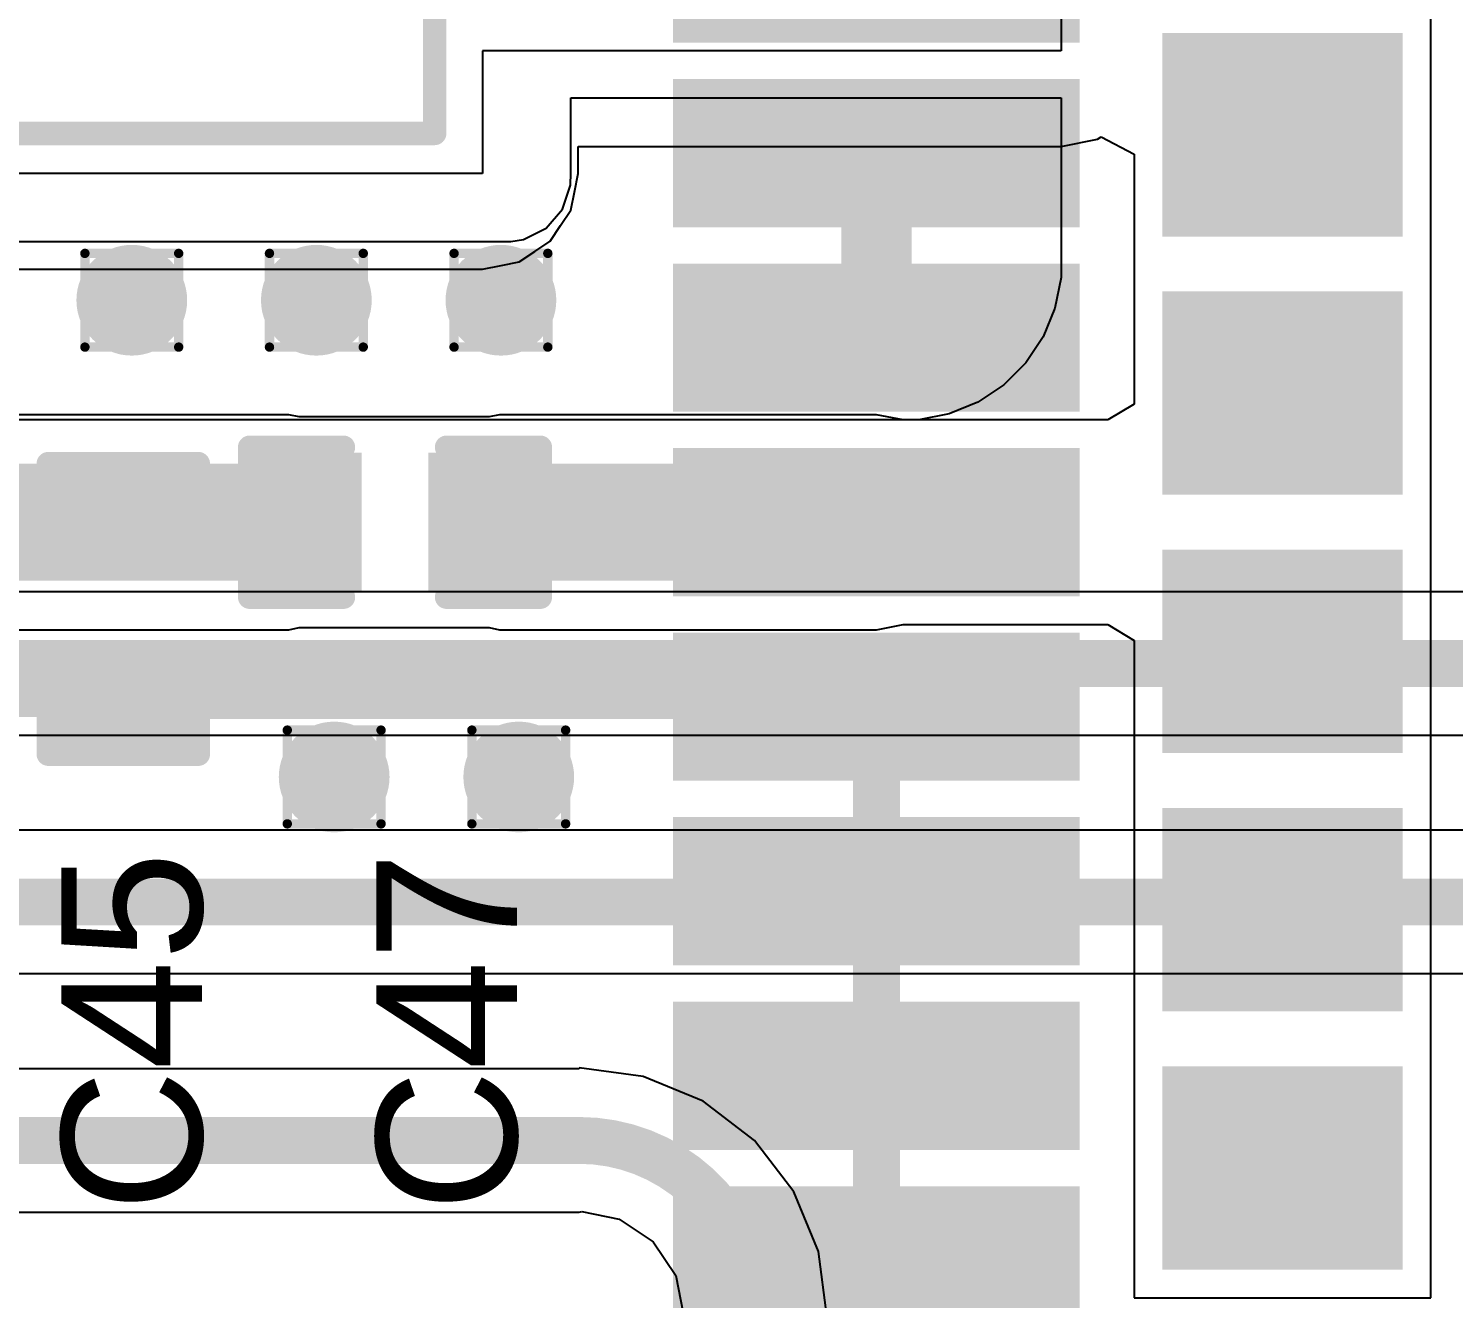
# Model space of a CAD drawing. Header units: inches. Extents: x -40 to 219, y 2 to 133.
# Drawn here: x 38.07 to 45.79, y 55.44 to 62.32 of the extents above; entities that cross this region are included whole.
import ezdxf

# ---------------------------------------------------------------- set-up
doc = ezdxf.new("R2010")
doc.units = ezdxf.units.IN
for name, color, linetype in [('Bottom Layer', 5, 'Continuous'), ('Drill Drawing', 1, 'Continuous'), ('Top Layer', 1, 'Continuous'), ('Top Overlay', 2, 'Continuous'), ('Top Paste', 8, 'Continuous'), ('Top Solder', 216, 'Continuous'), ('Via Holes', 16, 'Continuous')]:
    doc.layers.add(name, color=color, linetype=linetype)
doc.styles.add('Arial', font='', dxfattribs={"height": 0.2})
doc.styles.get('Arial').set_extended_font_data('Arial')

# ---------------------------------------------------------------- blocks, each defined once
blk = doc.blocks.new('C___0402_12')
at = {"layer": 'Top Layer'}
for points in [[(-0.6985, -0.3175), (-0.6985, 0.3175), (-0.2413, 0.3175), (-0.2413, -0.3175)], [(0.2413, -0.3175), (0.2413, 0.3175), (0.6985, 0.3175), (0.6985, -0.3175)]]:
    blk.add_hatch(color=1, dxfattribs=at).paths.add_polyline_path(points)
at = {"layer": 'Top Paste'}
for points in [[(-0.6985, -0.3175), (-0.6985, 0.3175), (-0.2413, 0.3175), (-0.2413, -0.3175)], [(0.2413, -0.3175), (0.2413, 0.3175), (0.6985, 0.3175), (0.6985, -0.3175)]]:
    blk.add_hatch(color=8, dxfattribs=at).paths.add_polyline_path(points)
at = {"layer": 'Top Solder'}
for points in [[(-0.7585, -0.3775), (-0.7585, 0.3775), (-0.1813, 0.3775), (-0.1813, -0.3775)], [(0.1813, -0.3775), (0.1813, 0.3775), (0.7585, 0.3775), (0.7585, -0.3775)]]:
    blk.add_hatch(color=216, dxfattribs=at).paths.add_polyline_path(points)
at = {"layer": 'Top Overlay'}
for points in [[(-0.7874, -0.4064, 0.127, 0.127, 0), (-0.7874, 0.4064, 0.127, 0.127, 0)], [(-0.7874, 0.4064, 0.127, 0.127, 0), (-0.2794, 0.4064, 0.127, 0.127, 0)], [(0.2794, 0.4064, 0.127, 0.127, 0), (0.7874, 0.4064, 0.127, 0.127, 0)], [(0.7874, -0.4064, 0.127, 0.127, 0), (0.7874, 0.4064, 0.127, 0.127, 0)], [(-0.7874, -0.4064, 0.127, 0.127, 0), (-0.2794, -0.4064, 0.127, 0.127, 0)], [(0.2794, -0.4064, 0.127, 0.127, 0), (0.7874, -0.4064, 0.127, 0.127, 0)]]:
    blk.add_lwpolyline(points, format="xyseb", dxfattribs=at)
for points in [[(-0.8191, 0.4064, 0.0635, 0.0635, 1), (-0.7556, 0.4064, 0.0635, 0.0635, 1)], [(-0.8191, 0.4064, 0.0635, 0.0635, 1), (-0.7556, 0.4064, 0.0635, 0.0635, 1)], [(-0.3112, 0.4064, 0.0635, 0.0635, 1), (-0.2477, 0.4064, 0.0635, 0.0635, 1)], [(0.2477, 0.4064, 0.0635, 0.0635, 1), (0.3111, 0.4064, 0.0635, 0.0635, 1)], [(0.7556, 0.4064, 0.0635, 0.0635, 1), (0.8191, 0.4064, 0.0635, 0.0635, 1)], [(0.7556, 0.4064, 0.0635, 0.0635, 1), (0.8191, 0.4064, 0.0635, 0.0635, 1)], [(-0.8191, -0.4064, 0.0635, 0.0635, 1), (-0.7556, -0.4064, 0.0635, 0.0635, 1)], [(-0.8191, -0.4064, 0.0635, 0.0635, 1), (-0.7556, -0.4064, 0.0635, 0.0635, 1)], [(-0.3112, -0.4064, 0.0635, 0.0635, 1), (-0.2477, -0.4064, 0.0635, 0.0635, 1)], [(0.2477, -0.4064, 0.0635, 0.0635, 1), (0.3111, -0.4064, 0.0635, 0.0635, 1)], [(0.7556, -0.4064, 0.0635, 0.0635, 1), (0.8191, -0.4064, 0.0635, 0.0635, 1)], [(0.7556, -0.4064, 0.0635, 0.0635, 1), (0.8191, -0.4064, 0.0635, 0.0635, 1)]]:
    blk.add_lwpolyline(points, format="xyseb", close=True, dxfattribs=at)
blk = doc.blocks.new('C___0402_14')
at = {"layer": 'Top Layer'}
for points in [[(-0.6985, -0.3175), (-0.6985, 0.3175), (-0.2413, 0.3175), (-0.2413, -0.3175)], [(0.2413, -0.3175), (0.2413, 0.3175), (0.6985, 0.3175), (0.6985, -0.3175)]]:
    blk.add_hatch(color=1, dxfattribs=at).paths.add_polyline_path(points)
at = {"layer": 'Top Paste'}
for points in [[(-0.6985, -0.3175), (-0.6985, 0.3175), (-0.2413, 0.3175), (-0.2413, -0.3175)], [(0.2413, -0.3175), (0.2413, 0.3175), (0.6985, 0.3175), (0.6985, -0.3175)]]:
    blk.add_hatch(color=8, dxfattribs=at).paths.add_polyline_path(points)
at = {"layer": 'Top Solder'}
for points in [[(-0.7585, -0.3775), (-0.7585, 0.3775), (-0.1813, 0.3775), (-0.1813, -0.3775)], [(0.1813, -0.3775), (0.1813, 0.3775), (0.7585, 0.3775), (0.7585, -0.3775)]]:
    blk.add_hatch(color=216, dxfattribs=at).paths.add_polyline_path(points)
at = {"layer": 'Top Overlay'}
for points in [[(-0.7874, 0.4064, 0.127, 0.127, 0), (-0.7874, -0.4064, 0.127, 0.127, 0)], [(-0.7874, 0.4064, 0.127, 0.127, 0), (-0.2794, 0.4064, 0.127, 0.127, 0)], [(0.2794, 0.4064, 0.127, 0.127, 0), (0.7874, 0.4064, 0.127, 0.127, 0)], [(0.7874, 0.4064, 0.127, 0.127, 0), (0.7874, -0.4064, 0.127, 0.127, 0)], [(-0.7874, -0.4064, 0.127, 0.127, 0), (-0.2794, -0.4064, 0.127, 0.127, 0)], [(0.2794, -0.4064, 0.127, 0.127, 0), (0.7874, -0.4064, 0.127, 0.127, 0)]]:
    blk.add_lwpolyline(points, format="xyseb", dxfattribs=at)
for points in [[(-0.8191, 0.4064, 0.0635, 0.0635, 1), (-0.7556, 0.4064, 0.0635, 0.0635, 1)], [(-0.8191, 0.4064, 0.0635, 0.0635, 1), (-0.7556, 0.4064, 0.0635, 0.0635, 1)], [(-0.3111, 0.4064, 0.0635, 0.0635, 1), (-0.2477, 0.4064, 0.0635, 0.0635, 1)], [(0.2477, 0.4064, 0.0635, 0.0635, 1), (0.3111, 0.4064, 0.0635, 0.0635, 1)], [(0.7556, 0.4064, 0.0635, 0.0635, 1), (0.8191, 0.4064, 0.0635, 0.0635, 1)], [(0.7556, 0.4064, 0.0635, 0.0635, 1), (0.8191, 0.4064, 0.0635, 0.0635, 1)], [(-0.8191, -0.4064, 0.0635, 0.0635, 1), (-0.7556, -0.4064, 0.0635, 0.0635, 1)], [(-0.8191, -0.4064, 0.0635, 0.0635, 1), (-0.7556, -0.4064, 0.0635, 0.0635, 1)], [(-0.3111, -0.4064, 0.0635, 0.0635, 1), (-0.2477, -0.4064, 0.0635, 0.0635, 1)], [(0.2477, -0.4064, 0.0635, 0.0635, 1), (0.3111, -0.4064, 0.0635, 0.0635, 1)], [(0.7556, -0.4064, 0.0635, 0.0635, 1), (0.8191, -0.4064, 0.0635, 0.0635, 1)], [(0.7556, -0.4064, 0.0635, 0.0635, 1), (0.8191, -0.4064, 0.0635, 0.0635, 1)]]:
    blk.add_lwpolyline(points, format="xyseb", close=True, dxfattribs=at)
blk = doc.blocks.new('A7672E__FASE__24')
at = {"layer": 'Top Layer'}
for points in [[(-3.7, 11), (-4.3, 11), (-4.3, 13), (-3.7, 13)], [(-2.7, 11), (-3.3, 11), (-3.3, 13), (-2.7, 13)], [(-1.7, 11), (-2.3, 11), (-2.3, 13), (-1.7, 13)], [(-0.7, 11), (-1.3, 11), (-1.3, 13), (-0.7, 13)], [(0.3, 11), (-0.3, 11), (-0.3, 13), (0.3, 13)], [(1.3, 11), (0.7, 11), (0.7, 13), (1.3, 13)], [(2.3, 11), (1.7, 11), (1.7, 13), (2.3, 13)], [(-3.05, 10.35), (-3.05, 9.25), (-3.95, 9.25), (-3.95, 10.35)], [(-1.65, 10.35), (-1.65, 9.25), (-2.55, 9.25), (-2.55, 10.35)], [(-0.25, 10.35), (-0.25, 9.25), (-1.15, 9.25), (-1.15, 10.35)], [(1.15, 10.35), (1.15, 9.25), (0.25, 9.25), (0.25, 10.35)], [(2.55, 10.35), (2.55, 9.25), (1.65, 9.25), (1.65, 10.35)]]:
    blk.add_hatch(color=1, dxfattribs=at).paths.add_polyline_path(points)
at = {"layer": 'Top Paste'}
for points in [[(-3.7, 11), (-4.3, 11), (-4.3, 13), (-3.7, 13)], [(-2.7, 11), (-3.3, 11), (-3.3, 13), (-2.7, 13)], [(-1.7, 11), (-2.3, 11), (-2.3, 13), (-1.7, 13)], [(-0.7, 11), (-1.3, 11), (-1.3, 13), (-0.7, 13)], [(0.3, 11), (-0.3, 11), (-0.3, 13), (0.3, 13)], [(1.3, 11), (0.7, 11), (0.7, 13), (1.3, 13)], [(2.3, 11), (1.7, 11), (1.7, 13), (2.3, 13)], [(-3.05, 10.35), (-3.05, 9.25), (-3.95, 9.25), (-3.95, 10.35)], [(-1.65, 10.35), (-1.65, 9.25), (-2.55, 9.25), (-2.55, 10.35)], [(-0.25, 10.35), (-0.25, 9.25), (-1.15, 9.25), (-1.15, 10.35)], [(1.15, 10.35), (1.15, 9.25), (0.25, 9.25), (0.25, 10.35)], [(2.55, 10.35), (2.55, 9.25), (1.65, 9.25), (1.65, 10.35)]]:
    blk.add_hatch(color=8, dxfattribs=at).paths.add_polyline_path(points)
at = {"layer": 'Top Solder'}
for points in [[(-3.5984, 10.8984), (-4.4016, 10.8984), (-4.4016, 13.1016), (-3.5984, 13.1016)], [(-2.5984, 10.8984), (-3.4016, 10.8984), (-3.4016, 13.1016), (-2.5984, 13.1016)], [(-1.5984, 10.8984), (-2.4016, 10.8984), (-2.4016, 13.1016), (-1.5984, 13.1016)], [(-0.5984, 10.8984), (-1.4016, 10.8984), (-1.4016, 13.1016), (-0.5984, 13.1016)], [(0.4016, 10.8984), (-0.4016, 10.8984), (-0.4016, 13.1016), (0.4016, 13.1016)], [(1.4016, 10.8984), (0.5984, 10.8984), (0.5984, 13.1016), (1.4016, 13.1016)], [(2.4016, 10.8984), (1.5984, 10.8984), (1.5984, 13.1016), (2.4016, 13.1016)], [(3.4016, 10.8984), (2.5984, 10.8984), (2.5984, 13.1016), (3.4016, 13.1016)], [(-2.9484, 10.4516), (-2.9484, 9.1484), (-4.0516, 9.1484), (-4.0516, 10.4516)], [(-1.5484, 10.4516), (-1.5484, 9.1484), (-2.6516, 9.1484), (-2.6516, 10.4516)], [(-0.1484, 10.4516), (-0.1484, 9.1484), (-1.2516, 9.1484), (-1.2516, 10.4516)], [(1.2516, 10.4516), (1.2516, 9.1484), (0.1484, 9.1484), (0.1484, 10.4516)], [(2.6516, 10.4516), (2.6516, 9.1484), (1.5484, 9.1484), (1.5484, 10.4516)]]:
    blk.add_hatch(color=216, dxfattribs=at).paths.add_polyline_path(points)

msp = doc.modelspace()

# ---------------------------------------------------------------- hatches: boundary and pattern name
at = {"layer": 'Bottom Layer'}
h = msp.add_hatch(color=5, dxfattribs=at)
edge = h.paths.add_edge_path()
edge.add_arc((38.6298, 60.8505), 0.3, 0, 360)
h = msp.add_hatch(color=5, dxfattribs=at)
edge = h.paths.add_edge_path()
edge.add_arc((39.6298, 60.8505), 0.3, 0, 360)
h = msp.add_hatch(color=5, dxfattribs=at)
edge = h.paths.add_edge_path()
edge.add_arc((40.6298, 60.8505), 0.3, 0, 360)
h = msp.add_hatch(color=5, dxfattribs=at)
edge = h.paths.add_edge_path()
edge.add_arc((39.7263, 58.2667), 0.3, 0, 360)
h = msp.add_hatch(color=5, dxfattribs=at)
edge = h.paths.add_edge_path()
edge.add_arc((40.7263, 58.2667), 0.3, 0, 360)
at = {"layer": 'Top Layer'}
h = msp.add_hatch(color=1, dxfattribs=at)
edge = h.paths.add_edge_path()
edge.add_arc((38.6298, 60.8505), 0.3, 0, 360)
h = msp.add_hatch(color=1, dxfattribs=at)
edge = h.paths.add_edge_path()
edge.add_arc((39.6298, 60.8505), 0.3, 0, 360)
h = msp.add_hatch(color=1, dxfattribs=at)
edge = h.paths.add_edge_path()
edge.add_arc((40.6298, 60.8505), 0.3, 0, 360)
h = msp.add_hatch(color=1, dxfattribs=at)
edge = h.paths.add_edge_path()
edge.add_arc((39.7263, 58.2667), 0.3, 0, 360)
h = msp.add_hatch(color=1, dxfattribs=at)
edge = h.paths.add_edge_path()
edge.add_arc((40.7263, 58.2667), 0.3, 0, 360)
at = {"layer": 'Via Holes'}
h = msp.add_hatch(color=7, dxfattribs=at)
edge = h.paths.add_edge_path()
edge.add_arc((38.6298, 60.8505), 0.15, 0, 360)
h = msp.add_hatch(color=7, dxfattribs=at)
edge = h.paths.add_edge_path()
edge.add_arc((39.6298, 60.8505), 0.15, 0, 360)
h = msp.add_hatch(color=7, dxfattribs=at)
edge = h.paths.add_edge_path()
edge.add_arc((40.6298, 60.8505), 0.15, 0, 360)
h = msp.add_hatch(color=7, dxfattribs=at)
edge = h.paths.add_edge_path()
edge.add_arc((39.7263, 58.2667), 0.15, 0, 360)
h = msp.add_hatch(color=7, dxfattribs=at)
edge = h.paths.add_edge_path()
edge.add_arc((40.7263, 58.2667), 0.15, 0, 360)

# ---------------------------------------------------------------- linework, layer by layer
at = {"layer": 'Bottom Layer'}
for p, q in [((51.1475, 59.2702), (17.4282, 59.2702)), ((10.2717, 58.4933), (51.1475, 58.4933)), ((50.9646, 57.9779), (10.2589, 57.9779)), ((10.2589, 57.2009), (50.9646, 57.2009)), ((41.0539, 56.6855), (10.2846, 56.6855)), ((41.4012, 56.6438), (41.0539, 56.6896)), ((41.0539, 56.6896), (41.0539, 56.6855)), ((41.7249, 56.5097), (41.4012, 56.6438)), ((42.0029, 56.2965), (41.7249, 56.5097)), ((42.2161, 56.0185), (42.0029, 56.2965)), ((42.3502, 55.6948), (42.2161, 56.0185)), ((10.2846, 55.9086), (41.0539, 55.9086)), ((41.0539, 55.9086), (41.0681, 55.9114)), ((41.0681, 55.9114), (41.2708, 55.8711)), ((41.2708, 55.8711), (41.4546, 55.7483)), ((41.4546, 55.7483), (41.5775, 55.5644)), ((42.3959, 55.3475), (42.3502, 55.6948)), ((41.5775, 55.5644), (41.6178, 55.3617))]:
    msp.add_line(p, q, dxfattribs=at)
for points in [[(9.8767, 58.8817, 0.254, 0.254, 0), (51.1475, 58.8817, 0.254, 0.254, 0)], [(9.8767, 57.5894, 0.254, 0.254, 0), (50.9646, 57.5894, 0.254, 0.254, 0)], [(9.8896, 56.2971, 0.254, 0.254, 0), (41.0539, 56.2971, 0.254, 0.254, 0)], [(41.0539, 56.2971, 0.254, 0.254, -0.414214), (42.0035, 55.3475, 0.254, 0.254, 0)], [(42.0035, 40.6354, 0.254, 0.254, 0), (42.0035, 55.3475, 0.254, 0.254, 0)]]:
    msp.add_lwpolyline(points, format="xyseb", dxfattribs=at)
for points in [[(40.9904, 56.2971, 0.127, 0.127, 1), (41.1174, 56.2971, 0.127, 0.127, 1)], [(40.9904, 56.2971, 0.127, 0.127, 1), (41.1174, 56.2971, 0.127, 0.127, 1)], [(41.94, 55.3475, 0.127, 0.127, 1), (42.067, 55.3475, 0.127, 0.127, 1)], [(41.94, 55.3475, 0.127, 0.127, 1), (42.067, 55.3475, 0.127, 0.127, 1)]]:
    msp.add_lwpolyline(points, format="xyseb", close=True, dxfattribs=at)
at = {"layer": 'Drill Drawing'}
for points in [[(38.3758, 61.1045, 0.0508, 0.0508, 0), (38.8838, 61.1045, 0.0508, 0.0508, 0)], [(38.3758, 60.5965, 0.0508, 0.0508, 0), (38.3758, 61.1045, 0.0508, 0.0508, 0)], [(38.8838, 60.5965, 0.0508, 0.0508, 0), (38.8838, 61.1045, 0.0508, 0.0508, 0)], [(39.3758, 61.1045, 0.0508, 0.0508, 0), (39.8838, 61.1045, 0.0508, 0.0508, 0)], [(39.3758, 60.5965, 0.0508, 0.0508, 0), (39.3758, 61.1045, 0.0508, 0.0508, 0)], [(39.8838, 60.5965, 0.0508, 0.0508, 0), (39.8838, 61.1045, 0.0508, 0.0508, 0)], [(40.3758, 61.1045, 0.0508, 0.0508, 0), (40.8838, 61.1045, 0.0508, 0.0508, 0)], [(40.3758, 60.5965, 0.0508, 0.0508, 0), (40.3758, 61.1045, 0.0508, 0.0508, 0)], [(40.8838, 60.5965, 0.0508, 0.0508, 0), (40.8838, 61.1045, 0.0508, 0.0508, 0)], [(38.3758, 60.5965, 0.0508, 0.0508, 0), (38.8838, 60.5965, 0.0508, 0.0508, 0)], [(39.3758, 60.5965, 0.0508, 0.0508, 0), (39.8838, 60.5965, 0.0508, 0.0508, 0)], [(40.3758, 60.5965, 0.0508, 0.0508, 0), (40.8838, 60.5965, 0.0508, 0.0508, 0)], [(39.4723, 58.5207, 0.0508, 0.0508, 0), (39.9803, 58.5207, 0.0508, 0.0508, 0)], [(39.4723, 58.0127, 0.0508, 0.0508, 0), (39.4723, 58.5207, 0.0508, 0.0508, 0)], [(39.9803, 58.0127, 0.0508, 0.0508, 0), (39.9803, 58.5207, 0.0508, 0.0508, 0)], [(40.4723, 58.5207, 0.0508, 0.0508, 0), (40.9803, 58.5207, 0.0508, 0.0508, 0)], [(40.4723, 58.0127, 0.0508, 0.0508, 0), (40.4723, 58.5207, 0.0508, 0.0508, 0)], [(40.9803, 58.0127, 0.0508, 0.0508, 0), (40.9803, 58.5207, 0.0508, 0.0508, 0)], [(39.4723, 58.0127, 0.0508, 0.0508, 0), (39.9803, 58.0127, 0.0508, 0.0508, 0)], [(40.4723, 58.0127, 0.0508, 0.0508, 0), (40.9803, 58.0127, 0.0508, 0.0508, 0)]]:
    msp.add_lwpolyline(points, format="xyseb", dxfattribs=at)
for points in [[(38.3631, 61.1045, 0.0254, 0.0254, 1), (38.3885, 61.1045, 0.0254, 0.0254, 1)], [(38.3631, 61.1045, 0.0254, 0.0254, 1), (38.3885, 61.1045, 0.0254, 0.0254, 1)], [(38.8711, 61.1045, 0.0254, 0.0254, 1), (38.8965, 61.1045, 0.0254, 0.0254, 1)], [(38.8711, 61.1045, 0.0254, 0.0254, 1), (38.8965, 61.1045, 0.0254, 0.0254, 1)], [(39.3631, 61.1045, 0.0254, 0.0254, 1), (39.3885, 61.1045, 0.0254, 0.0254, 1)], [(39.3631, 61.1045, 0.0254, 0.0254, 1), (39.3885, 61.1045, 0.0254, 0.0254, 1)], [(39.8711, 61.1045, 0.0254, 0.0254, 1), (39.8965, 61.1045, 0.0254, 0.0254, 1)], [(39.8711, 61.1045, 0.0254, 0.0254, 1), (39.8965, 61.1045, 0.0254, 0.0254, 1)], [(40.3631, 61.1045, 0.0254, 0.0254, 1), (40.3885, 61.1045, 0.0254, 0.0254, 1)], [(40.3631, 61.1045, 0.0254, 0.0254, 1), (40.3885, 61.1045, 0.0254, 0.0254, 1)], [(40.8711, 61.1045, 0.0254, 0.0254, 1), (40.8965, 61.1045, 0.0254, 0.0254, 1)], [(40.8711, 61.1045, 0.0254, 0.0254, 1), (40.8965, 61.1045, 0.0254, 0.0254, 1)], [(38.3631, 60.5965, 0.0254, 0.0254, 1), (38.3885, 60.5965, 0.0254, 0.0254, 1)], [(38.3631, 60.5965, 0.0254, 0.0254, 1), (38.3885, 60.5965, 0.0254, 0.0254, 1)], [(38.8711, 60.5965, 0.0254, 0.0254, 1), (38.8965, 60.5965, 0.0254, 0.0254, 1)], [(38.8711, 60.5965, 0.0254, 0.0254, 1), (38.8965, 60.5965, 0.0254, 0.0254, 1)], [(39.3631, 60.5965, 0.0254, 0.0254, 1), (39.3885, 60.5965, 0.0254, 0.0254, 1)], [(39.3631, 60.5965, 0.0254, 0.0254, 1), (39.3885, 60.5965, 0.0254, 0.0254, 1)], [(39.8711, 60.5965, 0.0254, 0.0254, 1), (39.8965, 60.5965, 0.0254, 0.0254, 1)], [(39.8711, 60.5965, 0.0254, 0.0254, 1), (39.8965, 60.5965, 0.0254, 0.0254, 1)], [(40.3631, 60.5965, 0.0254, 0.0254, 1), (40.3885, 60.5965, 0.0254, 0.0254, 1)], [(40.3631, 60.5965, 0.0254, 0.0254, 1), (40.3885, 60.5965, 0.0254, 0.0254, 1)], [(40.8711, 60.5965, 0.0254, 0.0254, 1), (40.8965, 60.5965, 0.0254, 0.0254, 1)], [(40.8711, 60.5965, 0.0254, 0.0254, 1), (40.8965, 60.5965, 0.0254, 0.0254, 1)], [(39.4596, 58.5207, 0.0254, 0.0254, 1), (39.485, 58.5207, 0.0254, 0.0254, 1)], [(39.4596, 58.5207, 0.0254, 0.0254, 1), (39.485, 58.5207, 0.0254, 0.0254, 1)], [(39.9676, 58.5207, 0.0254, 0.0254, 1), (39.993, 58.5207, 0.0254, 0.0254, 1)], [(39.9676, 58.5207, 0.0254, 0.0254, 1), (39.993, 58.5207, 0.0254, 0.0254, 1)], [(40.4596, 58.5207, 0.0254, 0.0254, 1), (40.485, 58.5207, 0.0254, 0.0254, 1)], [(40.4596, 58.5207, 0.0254, 0.0254, 1), (40.485, 58.5207, 0.0254, 0.0254, 1)], [(40.9676, 58.5207, 0.0254, 0.0254, 1), (40.993, 58.5207, 0.0254, 0.0254, 1)], [(40.9676, 58.5207, 0.0254, 0.0254, 1), (40.993, 58.5207, 0.0254, 0.0254, 1)], [(39.4596, 58.0127, 0.0254, 0.0254, 1), (39.485, 58.0127, 0.0254, 0.0254, 1)], [(39.4596, 58.0127, 0.0254, 0.0254, 1), (39.485, 58.0127, 0.0254, 0.0254, 1)], [(39.9676, 58.0127, 0.0254, 0.0254, 1), (39.993, 58.0127, 0.0254, 0.0254, 1)], [(39.9676, 58.0127, 0.0254, 0.0254, 1), (39.993, 58.0127, 0.0254, 0.0254, 1)], [(40.4596, 58.0127, 0.0254, 0.0254, 1), (40.485, 58.0127, 0.0254, 0.0254, 1)], [(40.4596, 58.0127, 0.0254, 0.0254, 1), (40.485, 58.0127, 0.0254, 0.0254, 1)], [(40.9676, 58.0127, 0.0254, 0.0254, 1), (40.993, 58.0127, 0.0254, 0.0254, 1)], [(40.9676, 58.0127, 0.0254, 0.0254, 1), (40.993, 58.0127, 0.0254, 0.0254, 1)]]:
    msp.add_lwpolyline(points, format="xyseb", close=True, dxfattribs=at)
at = {"layer": 'Top Layer'}
for p, q in [((43.6645, 65.0935), (43.6645, 62.2015)), ((45.6685, 61.0435), (45.6685, 62.4435)), ((43.6645, 62.2015), (40.5306, 62.2015)), ((40.5306, 62.2015), (40.5306, 61.5373)), ((41.0091, 61.5419), (41.0091, 61.9475)), ((41.0091, 61.9475), (43.6645, 61.9475)), ((43.6645, 61.9475), (43.6645, 61.0572)), ((43.6645, 61.6835), (43.8627, 61.723)), ((43.8627, 61.723), (43.8827, 61.7363)), ((43.8827, 61.7363), (44.0605, 61.6413)), ((41.0486, 61.5373), (41.0486, 61.6835)), ((41.0486, 61.6835), (43.6645, 61.6835)), ((44.0605, 61.6413), (44.0605, 61.0435)), ((40.5306, 61.5373), (30.5095, 61.5347)), ((41.0071, 61.4733), (41.0091, 61.5419)), ((41.0091, 61.5419), (41.0091, 61.5419)), ((41.0286, 61.4369), (41.0486, 61.5373)), ((40.9637, 61.3437), (41.0071, 61.4733)), ((41.0092, 61.3392), (41.0286, 61.4369)), ((40.874, 61.2407), (40.9637, 61.3437)), ((40.9528, 61.2547), (41.0091, 61.3391)), ((41.0091, 61.3391), (41.0092, 61.3392)), ((41.0092, 61.3392), (41.0092, 61.3392)), ((40.7517, 61.1798), (40.874, 61.2407)), ((40.897, 61.1711), (40.9528, 61.2547)), ((30.199, 61.1684), (40.6841, 61.1684)), ((40.6841, 61.1684), (40.7517, 61.1798)), ((40.8134, 61.1153), (40.8969, 61.171)), ((40.8969, 61.171), (40.8969, 61.1711)), ((40.8969, 61.1711), (40.897, 61.1711)), ((40.729, 61.0588), (40.8134, 61.1153)), ((30.5097, 61.0167), (40.5308, 61.0193)), ((40.5308, 61.0193), (40.6312, 61.0394)), ((40.6312, 61.0394), (40.7288, 61.0588)), ((40.7288, 61.0588), (40.7289, 61.0588)), ((40.7289, 61.0588), (40.729, 61.0588)), ((43.6645, 61.0572), (43.6645, 60.9729)), ((44.0605, 61.0435), (44.0605, 60.2879)), ((45.6685, 59.6435), (45.6685, 61.0435)), ((43.6645, 60.9729), (43.6316, 60.8076)), ((43.6316, 60.8076), (43.5671, 60.6519)), ((43.5671, 60.6519), (43.4735, 60.5117)), ((43.4735, 60.5117), (43.3543, 60.3925)), ((43.3543, 60.3925), (43.2141, 60.2989)), ((43.2141, 60.2989), (43.0584, 60.2344)), ((39.4809, 60.2302), (37.6848, 60.2302)), ((39.5372, 60.219), (39.4809, 60.2302)), ((40.6223, 60.2302), (40.5661, 60.219)), ((42.6645, 60.2302), (40.6223, 60.2302)), ((42.8088, 60.2015), (42.6645, 60.2302)), ((43.0584, 60.2344), (42.8931, 60.2015)), ((44.0605, 60.2879), (43.9185, 60.2015)), ((42.8088, 60.2015), (31.6628, 60.2015)), ((40.5661, 60.219), (39.5372, 60.219)), ((42.8931, 60.2015), (42.8088, 60.2015)), ((42.8088, 60.2015), (42.8088, 60.2015)), ((43.8827, 60.2015), (42.8088, 60.2015)), ((43.9185, 60.2015), (43.8827, 60.2015)), ((45.6685, 58.2435), (45.6685, 59.6435)), ((37.6848, 59.0648), (39.4809, 59.0648)), ((39.4809, 59.0648), (39.5372, 59.076)), ((39.5372, 59.076), (40.5661, 59.076)), ((40.5661, 59.076), (40.6223, 59.0648)), ((40.6223, 59.0648), (42.6645, 59.0648)), ((42.6645, 59.0648), (42.8088, 59.0935)), ((42.8088, 59.0935), (43.8827, 59.0935)), ((43.8827, 59.0935), (43.9185, 59.0935)), ((43.9185, 59.0935), (44.0605, 59.0071)), ((44.0605, 59.0071), (44.0605, 58.2435)), ((44.0605, 58.2435), (44.0605, 56.8435)), ((45.6685, 56.8435), (45.6685, 58.2435)), ((44.0605, 56.8435), (44.0605, 55.4435)), ((45.6685, 55.4435), (45.6685, 56.8435)), ((44.0605, 55.4435), (45.6685, 55.4435))]:
    msp.add_line(p, q, dxfattribs=at)
for points in [[(42.6645, 60.6475, 0.381, 0.381, 0), (42.6645, 61.6475, 0.381, 0.381, 0)], [(37.6848, 59.6475, 0.635, 0.635, 0), (38.5838, 59.6475, 0.635, 0.635, 0)], [(38.5838, 59.6475, 0.635, 0.635, 0), (39.4809, 59.6475, 0.635, 0.635, 0)], [(40.6223, 59.6475, 0.635, 0.635, 0), (42.6645, 59.6475, 0.635, 0.635, 0)], [(35.694, 58.718, 0.254, 0.254, 0), (38.5734, 58.718, 0.254, 0.254, 0)], [(38.5838, 58.7077, 0.254, 0.254, 0), (42.6043, 58.7077, 0.254, 0.254, 0)], [(42.6043, 58.7077, 0.254, 0.254, -0.414214), (42.6645, 58.6475, 0.254, 0.254, 0)], [(42.6645, 57.6475, 0.254, 0.254, 0), (42.6645, 58.6475, 0.254, 0.254, 0)], [(42.6645, 56.6475, 0.254, 0.254, 0), (42.6645, 57.6475, 0.254, 0.254, 0)], [(42.6645, 55.6475, 0.254, 0.254, 0), (42.6645, 56.6475, 0.254, 0.254, 0)], [(42.6645, 54.6475, 0.254, 0.254, 0), (42.6645, 55.6475, 0.254, 0.254, 0)]]:
    msp.add_lwpolyline(points, format="xyseb", dxfattribs=at)
for points in [[(42.5693, 61.6475, 0.1905, 0.1905, 1), (42.7598, 61.6475, 0.1905, 0.1905, 1)], [(42.5693, 60.6475, 0.1905, 0.1905, 1), (42.7598, 60.6475, 0.1905, 0.1905, 1)], [(38.425, 59.6475, 0.3175, 0.3175, 1), (38.7425, 59.6475, 0.3175, 0.3175, 1)], [(38.425, 59.6475, 0.3175, 0.3175, 1), (38.7425, 59.6475, 0.3175, 0.3175, 1)], [(39.3222, 59.6475, 0.3175, 0.3175, 1), (39.6397, 59.6475, 0.3175, 0.3175, 1)], [(40.4636, 59.6475, 0.3175, 0.3175, 1), (40.7811, 59.6475, 0.3175, 0.3175, 1)], [(42.5058, 59.6475, 0.3175, 0.3175, 1), (42.8233, 59.6475, 0.3175, 0.3175, 1)], [(38.5099, 58.718, 0.127, 0.127, 1), (38.6369, 58.718, 0.127, 0.127, 1)], [(38.5203, 58.7077, 0.127, 0.127, 1), (38.6473, 58.7077, 0.127, 0.127, 1)], [(42.5408, 58.7077, 0.127, 0.127, 1), (42.6678, 58.7077, 0.127, 0.127, 1)], [(42.5408, 58.7077, 0.127, 0.127, 1), (42.6678, 58.7077, 0.127, 0.127, 1)], [(42.601, 58.6475, 0.127, 0.127, 1), (42.728, 58.6475, 0.127, 0.127, 1)], [(42.601, 58.6475, 0.127, 0.127, 1), (42.728, 58.6475, 0.127, 0.127, 1)], [(42.601, 57.6475, 0.127, 0.127, 1), (42.728, 57.6475, 0.127, 0.127, 1)], [(42.601, 57.6475, 0.127, 0.127, 1), (42.728, 57.6475, 0.127, 0.127, 1)], [(42.601, 56.6475, 0.127, 0.127, 1), (42.728, 56.6475, 0.127, 0.127, 1)], [(42.601, 56.6475, 0.127, 0.127, 1), (42.728, 56.6475, 0.127, 0.127, 1)], [(42.601, 55.6475, 0.127, 0.127, 1), (42.728, 55.6475, 0.127, 0.127, 1)], [(42.601, 55.6475, 0.127, 0.127, 1), (42.728, 55.6475, 0.127, 0.127, 1)]]:
    msp.add_lwpolyline(points, format="xyseb", close=True, dxfattribs=at)
at = {"layer": 'Top Overlay'}
for points in [[(40.2706, 61.7544, 0.127, 0.127, 0), (40.2706, 70.3904, 0.127, 0.127, 0)], [(32.3054, 61.7544, 0.127, 0.127, 0), (40.2706, 61.7544, 0.127, 0.127, 0)]]:
    msp.add_lwpolyline(points, format="xyseb", dxfattribs=at)
msp.add_lwpolyline([(40.2389, 61.7544, 0.0635, 0.0635, 1), (40.3024, 61.7544, 0.0635, 0.0635, 1)], format="xyseb", close=True, dxfattribs=at)
msp.add_lwpolyline([(40.2389, 61.7544, 0.0635, 0.0635, 1), (40.3024, 61.7544, 0.0635, 0.0635, 1)], format="xyseb", close=True, dxfattribs=at)

# ---------------------------------------------------------------- block references
at = {"rotation": 90}
for name, p in [('A7672E__FASE__24', (54.6645, 59.6475)), ('C___0402_14', (38.5838, 59.1776))]:
    msp.add_blockref(name, p, dxfattribs=at)
msp.add_blockref('C___0402_12', (40.0559, 59.6475))

# ---------------------------------------------------------------- texts
at = {"layer": 'Top Overlay', "style": 'Arial'}
for s, p in [('C45', (39.0107, 55.9107)), ('C47', (40.7162, 55.9107))]:
    msp.add_text(s, height=0.762, rotation=90, dxfattribs=at).set_placement(p)

doc.saveas('drawing.dxf')
